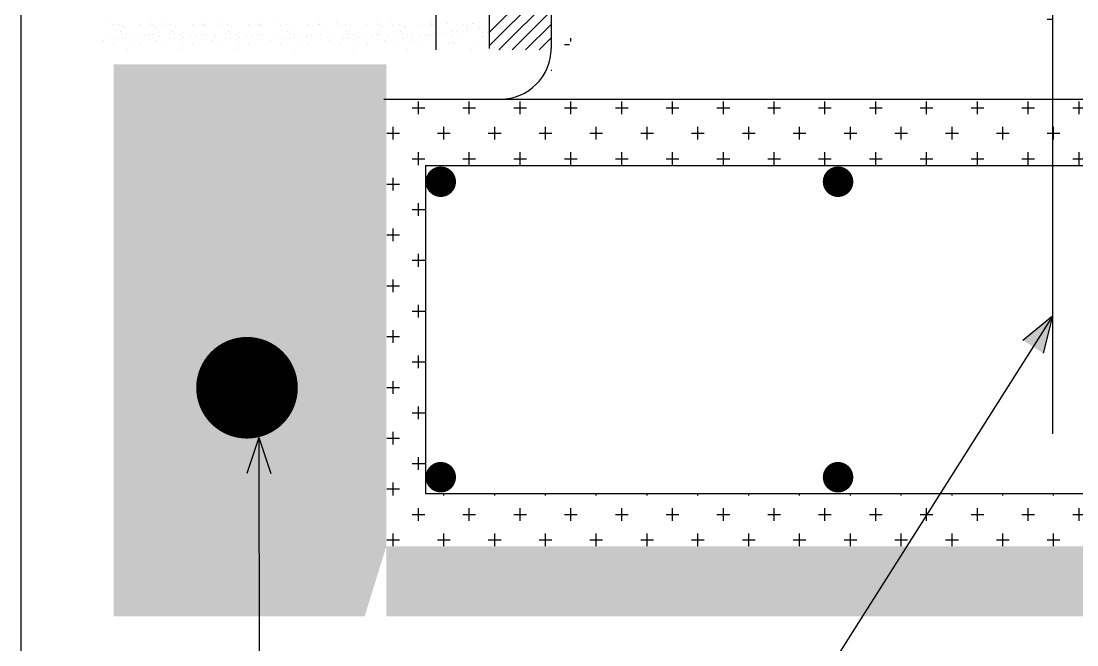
# Model space of a CAD drawing. Header units: millimetres. Extents: x 1052 to 8611, y 971 to 4548.
# Drawn here: x 2651.3 to 2820.6, y 1865.4 to 1965.4 of the extents above; entities that cross this region are included whole.
import ezdxf

# ---------------------------------------------------------------- set-up
doc = ezdxf.new("R2010")
doc.units = ezdxf.units.MM
doc.linetypes.add('DASHED', pattern=[19.05, 12.7, -6.35])
doc.linetypes.add('SOLID_LINE', pattern=[0])
for name, color, linetype in [('AHAT', 3, 'Continuous'), ('KIRMIM', 1, 'Continuous'), ('MIMARI', 2, 'SOLID_LINE'), ('YAZI', 8, 'Continuous')]:
    doc.layers.add(name, color=color, linetype=linetype)

msp = doc.modelspace()

# ---------------------------------------------------------------- hatches: boundary and pattern name
at = {"layer": 'AHAT', "linetype": 'Continuous'}
h = msp.add_hatch(dxfattribs=at)
h.set_pattern_fill('AR-SAND,_I', color=256, scale=8.148699, style=2)
h.set_pattern_definition([(37.5, (-3756.077, -631.67), (-0.513314, 15.701106), [0, -12.386022, 0, -13.852788, 0, -13.241635]), (7.5, (-3756.077, -631.67), (14.42138, 22.99682), [0, -6.681933, 0, -11.163717, 0, -4.278067]), (327.5, (-3766.1, -631.67), (25.376204, 0.046114), [0, -4.07435, 0, -14.667658, 0, -19.149442]), (317.5, (-3766.1, -631.67), (24.49602, 7.151914), [0, -2.037175, 0, -9.615464, 0, -11.000743])])
edge = h.paths.add_edge_path()
edge.add_line((2717.821, 1960.779), (2726.354, 1960.779))
edge.add_line((2709.47, 1970.526), (2709.47, 1960.779))
edge.add_line((2709.47, 1970.526), (2717.821, 1970.526))
edge.add_line((2717.821, 2145.427), (2726.354, 2145.427))
edge.add_line((2709.47, 1960.779), (2717.821, 1960.779))
edge.add_line((2717.821, 2145.427), (2717.821, 1960.779))
edge.add_line((2726.354, 2145.427), (2726.354, 1961.007))
at = {"layer": 'KIRMIM', "linetype": 'Continuous'}
h = msp.add_hatch(dxfattribs=at)
h.set_pattern_fill('CROSS,_I', color=256, scale=16.297397, style=2)
h.set_pattern_definition([(0, (-3756.0773, -637.8277), (4.0743493, 4.0743493), [2.0371747, -6.111524]), (90, (-3755.0587, -638.8463), (-4.0743493, 4.0743493), [2.0371747, -6.111524])])
edge = h.paths.add_edge_path()
edge.add_line((2816.667, 2139.27), (2816.667, 1959.386))
edge.add_line((2736.29, 2139.27), (2736.29, 1954.85))
h = msp.add_hatch(dxfattribs=at)
h.set_pattern_fill('AR-CONC,_I', color=256, scale=1.62974, style=2)
h.set_pattern_definition([(50, (-3756.077, -656.332), (11.689474, -1.022696), [1.222305, -13.445353]), (355, (-3756.077, -656.332), (-2.261286, 12.258774), [0.977844, -10.756282]), (100.4514, (-3755.103, -656.417), (9.428197, 11.23607), [1.0388, -11.426792]), (46.1842, (-3756.077, -653.072), (17.39325, -2.69753), [1.833457, -20.16803]), (96.6356, (-3754.628, -653.297), (15.23257, 15.875586), [1.5582, -17.140185]), (351.1842, (-3756.077, -653.072), (15.232557, 15.8756), [1.466766, -16.134423]), (21, (-3754.448, -653.887), (9.728031, -6.56164), [1.222305, -13.445353]), (326, (-3754.448, -653.887), (3.965407, 11.818058), [0.977844, -10.756282]), (71.4514, (-3753.637, -654.434), (13.693442, 5.256408), [1.0388, -11.426792]), (37.5, (-3756.0773, -656.3317), (0.198174, 5.4253034), [0, -10.625903, 0, -10.919256, 0, -10.7970257]), (7.5, (-3756.0773, -656.3317), (4.2873488, 6.4278844), [0, -6.225606, 0, -10.381442, 0, -4.115093]), (327.5, (-3759.7116, -656.3317), (8.6999163, -0.3675857), [0, -4.074349, 0, -12.71197, 0, -16.867806]), (317.5, (-3761.341, -656.332), (9.504417, 1.631451), [0, -5.296654, 0, -8.442052, 0, -11.978587])])
edge = h.paths.add_edge_path()
edge.add_line((2709.871, 1869.91), (2666.154, 1869.91))
edge.add_line((2666.154, 1869.91), (2666.154, 1958.466))
edge.add_line((2666.154, 1958.466), (2709.871, 1958.466))
edge.add_line((2709.871, 1958.466), (2709.871, 1881.184))
edge.add_line((2706.374, 1869.91), (2987.989, 1869.91))
edge.add_line((2987.989, 1869.91), (2987.989, 1881.184))
edge.add_line((2987.989, 1881.184), (2709.871, 1881.184))
h = msp.add_hatch(dxfattribs=at)
h.set_pattern_fill('CROSS,_I', color=256, scale=16.297397, style=2)
h.set_pattern_definition([(0, (-3756.0773, -631.6706), (4.0743493, 4.0743493), [2.0371747, -6.111524]), (90, (-3755.0587, -632.6892), (-4.0743493, 4.0743493), [2.0371747, -6.111524])])
h.paths.add_polyline_path([(2709.47, 1952.859), (2988.633, 1952.859), (2988.633, 1881.07), (2709.47, 1881.07)])
edge = h.paths.add_edge_path()
edge.add_line((2716.161, 1942.225), (2989.119, 1942.225))
edge.add_line((2716.161, 1942.225), (2716.161, 1889.647))
edge.add_line((2716.161, 1889.647), (2989.119, 1889.647))
at = {"layer": 'MIMARI', "linetype": 'Continuous'}
for points in [[(2815.202, 1912.133), (2811.951, 1914.192), (2816.667, 1918.042)], [(2691.353, 1892.83), (2687.504, 1892.83), (2689.429, 1898.606)]]:
    msp.add_hatch(color=256, dxfattribs=at).paths.add_polyline_path(points)

# ---------------------------------------------------------------- linework, layer by layer
at = {"layer": 'AHAT', "linetype": 'Continuous'}
for p, q in [((2816.667, 2097.984), (2816.667, 1899.175)), ((2716.161, 1942.225), (2716.161, 1889.647)), ((2716.161, 1942.225), (2989.119, 1942.225)), ((2716.161, 1889.647), (2989.119, 1889.647))]:
    msp.add_line(p, q, dxfattribs=at)
for points, const_width in [([(2717.368, 1939.627, 1), (2719.812, 1939.627, 1)], 2.445), ([(2781.077, 1939.627, 1), (2783.522, 1939.627, 1)], 2.445), ([(2683.447, 1906.589, 1), (2691.595, 1906.589, 1)], 8.149), ([(2717.368, 1892.245, -1), (2719.812, 1892.245, -1)], 2.445), ([(2781.077, 1892.245, -1), (2783.522, 1892.245, -1)], 2.445)]:
    msp.add_lwpolyline(points, format="xyb", close=True, dxfattribs=dict(at, const_width=const_width))
at = {"layer": 'KIRMIM', "linetype": 'DASHED', "ltscale": 100}
for p, q in [((2717.821, 2136.804), (2717.821, 1960.779)), ((2726.354, 2136.804), (2726.354, 1961.007))]:
    msp.add_line(p, q, dxfattribs=at)
at = {"layer": 'MIMARI', "linetype": 'DASHED', "ltscale": 100}
for p, q in [((2736.29, 2136.804), (2736.29, 1961.007)), ((2709.47, 1952.859), (2988.633, 1952.859))]:
    msp.add_line(p, q, dxfattribs=at)
at = {"layer": 'MIMARI', "linetype": 'Continuous'}
for p, q in [((2726.354, 1963.572), (2736.29, 1973.508)), ((2726.354, 1961.411), (2736.29, 1971.347)), ((2727.883, 1960.779), (2736.29, 1969.186)), ((2730.044, 1960.779), (2736.29, 1967.026)), ((2665.539, 1965.221), (2665.539, 1965.221)), ((2665.975, 1964.746), (2665.975, 1964.746)), ((2666.973, 1964.896), (2666.973, 1964.896)), ((2667.66, 1964.458), (2667.66, 1964.458)), ((2670.376, 1964.904), (2670.376, 1964.904)), ((2672.048, 1964.905), (2672.048, 1964.905)), ((2672.06, 1965.165), (2672.06, 1965.165)), ((2672.361, 1964.89), (2672.361, 1964.89)), ((2672.735, 1964.467), (2672.735, 1964.467)), ((2673.893, 1965.221), (2673.893, 1965.221)), ((2674.328, 1964.746), (2674.328, 1964.746)), ((2675.327, 1964.896), (2675.327, 1964.896)), ((2676.014, 1964.458), (2676.014, 1964.458)), ((2678.73, 1964.904), (2678.73, 1964.904)), ((2680.402, 1964.905), (2680.402, 1964.905)), ((2680.414, 1965.165), (2680.414, 1965.165)), ((2680.714, 1964.89), (2680.714, 1964.89)), ((2681.089, 1964.467), (2681.089, 1964.467)), ((2682.881, 1965.221), (2682.881, 1965.221)), ((2683.317, 1964.746), (2683.317, 1964.746)), ((2684.315, 1964.896), (2684.315, 1964.896)), ((2685.002, 1964.458), (2685.002, 1964.458)), ((2687.718, 1964.904), (2687.718, 1964.904)), ((2689.39, 1964.905), (2689.39, 1964.905)), ((2689.402, 1965.165), (2689.402, 1965.165)), ((2689.703, 1964.89), (2689.703, 1964.89)), ((2690.077, 1964.467), (2690.077, 1964.467)), ((2692.398, 1965.221), (2692.398, 1965.221)), ((2692.834, 1964.746), (2692.834, 1964.746)), ((2693.832, 1964.896), (2693.832, 1964.896)), ((2694.519, 1964.458), (2694.519, 1964.458)), ((2697.235, 1964.904), (2697.235, 1964.904)), ((2698.907, 1964.905), (2698.907, 1964.905)), ((2698.919, 1965.165), (2698.919, 1965.165)), ((2699.22, 1964.89), (2699.22, 1964.89)), ((2699.594, 1964.467), (2699.594, 1964.467)), ((2701.915, 1965.221), (2701.915, 1965.221)), ((2702.35, 1964.746), (2702.35, 1964.746)), ((2703.349, 1964.896), (2703.349, 1964.896)), ((2704.036, 1964.458), (2704.036, 1964.458)), ((2706.752, 1964.904), (2706.752, 1964.904)), ((2708.424, 1964.905), (2708.424, 1964.905)), ((2708.436, 1965.165), (2708.436, 1965.165)), ((2708.737, 1964.89), (2708.737, 1964.89)), ((2709.111, 1964.467), (2709.111, 1964.467)), ((2710.586, 1965.221), (2710.586, 1965.221)), ((2711.021, 1964.746), (2711.021, 1964.746)), ((2712.02, 1964.896), (2712.02, 1964.896)), ((2712.707, 1964.458), (2712.707, 1964.458)), ((2715.423, 1964.904), (2715.423, 1964.904)), ((2717.095, 1964.905), (2717.095, 1964.905)), ((2717.107, 1965.165), (2717.107, 1965.165)), ((2717.408, 1964.89), (2717.408, 1964.89)), ((2717.782, 1964.467), (2717.782, 1964.467)), ((2719.689, 1964.959), (2719.689, 1964.959)), ((2722.17, 1964.914), (2722.17, 1964.914)), ((2722.655, 1963.983), (2722.655, 1963.983)), ((2722.857, 1964.477), (2722.857, 1964.477)), ((2723.725, 1965.021), (2723.725, 1965.021)), ((2723.858, 1964.939), (2723.858, 1964.939)), ((2724.868, 1964.274), (2724.868, 1964.274)), ((2725.717, 1964.386), (2725.717, 1964.386)), ((2728.334, 1964.471), (2728.334, 1964.471)), ((2730.494, 1964.471), (2730.494, 1964.471)), ((2732.204, 1960.779), (2736.29, 1964.865)), ((2732.655, 1964.471), (2732.655, 1964.471)), ((2734.816, 1964.471), (2734.816, 1964.471)), ((2664.447, 1962.25), (2664.447, 1962.25)), ((2665.059, 1962.873), (2665.059, 1962.873)), ((2666.661, 1962.541), (2666.661, 1962.541)), ((2667.161, 1963.735), (2667.161, 1963.735)), ((2667.461, 1963.459), (2667.461, 1963.459)), ((2667.509, 1962.653), (2667.509, 1962.653)), ((2668.275, 1963.292), (2668.275, 1963.292)), ((2668.834, 1962.827), (2668.834, 1962.827)), ((2670.134, 1962.882), (2670.134, 1962.882)), ((2671.048, 1963.119), (2671.048, 1963.119)), ((2671.896, 1963.231), (2671.896, 1963.231)), ((2672.444, 1963.272), (2672.444, 1963.272)), ((2672.801, 1962.25), (2672.801, 1962.25)), ((2673.413, 1962.873), (2673.413, 1962.873)), ((2675.015, 1962.541), (2675.015, 1962.541)), ((2675.515, 1963.735), (2675.515, 1963.735)), ((2675.815, 1963.459), (2675.815, 1963.459)), ((2675.863, 1962.653), (2675.863, 1962.653)), ((2676.629, 1963.292), (2676.629, 1963.292)), ((2677.188, 1962.827), (2677.188, 1962.827)), ((2678.488, 1962.882), (2678.488, 1962.882)), ((2679.401, 1963.119), (2679.401, 1963.119)), ((2680.25, 1963.231), (2680.25, 1963.231)), ((2680.798, 1963.272), (2680.798, 1963.272)), ((2681.789, 1962.25), (2681.789, 1962.25)), ((2682.401, 1962.873), (2682.401, 1962.873)), ((2684.003, 1962.541), (2684.003, 1962.541)), ((2684.503, 1963.735), (2684.503, 1963.735)), ((2684.803, 1963.459), (2684.803, 1963.459)), ((2684.851, 1962.653), (2684.851, 1962.653)), ((2685.617, 1963.292), (2685.617, 1963.292)), ((2686.176, 1962.827), (2686.176, 1962.827)), ((2687.476, 1962.882), (2687.476, 1962.882)), ((2688.39, 1963.119), (2688.39, 1963.119)), ((2689.238, 1963.231), (2689.238, 1963.231)), ((2689.786, 1963.272), (2689.786, 1963.272)), ((2691.306, 1962.25), (2691.306, 1962.25)), ((2691.918, 1962.873), (2691.918, 1962.873)), ((2693.52, 1962.541), (2693.52, 1962.541)), ((2694.02, 1963.735), (2694.02, 1963.735)), ((2694.32, 1963.459), (2694.32, 1963.459)), ((2694.368, 1962.653), (2694.368, 1962.653)), ((2695.134, 1963.292), (2695.134, 1963.292)), ((2695.693, 1962.827), (2695.693, 1962.827)), ((2696.993, 1962.882), (2696.993, 1962.882)), ((2697.907, 1963.119), (2697.907, 1963.119)), ((2698.755, 1963.231), (2698.755, 1963.231)), ((2699.303, 1963.272), (2699.303, 1963.272)), ((2700.823, 1962.25), (2700.823, 1962.25)), ((2701.435, 1962.873), (2701.435, 1962.873)), ((2703.037, 1962.541), (2703.037, 1962.541)), ((2703.537, 1963.735), (2703.537, 1963.735)), ((2703.837, 1963.459), (2703.837, 1963.459)), ((2703.885, 1962.653), (2703.885, 1962.653)), ((2704.651, 1963.292), (2704.651, 1963.292)), ((2705.21, 1962.827), (2705.21, 1962.827)), ((2706.51, 1962.882), (2706.51, 1962.882)), ((2707.424, 1963.119), (2707.424, 1963.119)), ((2708.272, 1963.231), (2708.272, 1963.231)), ((2708.82, 1963.272), (2708.82, 1963.272)), ((2709.494, 1962.25), (2709.494, 1962.25)), ((2710.106, 1962.873), (2710.106, 1962.873)), ((2711.708, 1962.541), (2711.708, 1962.541)), ((2712.208, 1963.735), (2712.208, 1963.735)), ((2712.508, 1963.459), (2712.508, 1963.459)), ((2712.556, 1962.653), (2712.556, 1962.653)), ((2713.322, 1963.292), (2713.322, 1963.292)), ((2713.881, 1962.827), (2713.881, 1962.827)), ((2715.181, 1962.882), (2715.181, 1962.882)), ((2716.095, 1963.119), (2716.095, 1963.119)), ((2716.943, 1963.231), (2716.943, 1963.231)), ((2717.491, 1963.272), (2717.491, 1963.272)), ((2718.268, 1963.405), (2718.268, 1963.405)), ((2718.825, 1963.591), (2718.825, 1963.591)), ((2720.256, 1962.891), (2720.256, 1962.891)), ((2720.481, 1963.696), (2720.481, 1963.696)), ((2721.33, 1963.808), (2721.33, 1963.808)), ((2721.893, 1963.431), (2721.893, 1963.431)), ((2725.332, 1962.9), (2725.332, 1962.9)), ((2725.347, 1963.535), (2725.347, 1963.535)), ((2725.647, 1963.259), (2725.647, 1963.259)), ((2726.159, 1963.485), (2726.159, 1963.485)), ((2727.253, 1963.39), (2727.253, 1963.39)), ((2728.334, 1962.31), (2728.334, 1962.31)), ((2729.414, 1963.39), (2729.414, 1963.39)), ((2730.494, 1962.31), (2730.494, 1962.31)), ((2731.575, 1963.39), (2731.575, 1963.39)), ((2732.655, 1962.31), (2732.655, 1962.31)), ((2733.735, 1963.39), (2733.735, 1963.39)), ((2734.365, 1960.779), (2736.29, 1962.704)), ((2734.816, 1962.31), (2734.816, 1962.31)), ((2735.896, 1963.39), (2735.896, 1963.39)), ((2666.077, 1961.606), (2666.077, 1961.606)), ((2668.289, 1960.815), (2668.289, 1960.815)), ((2668.879, 1962.16), (2668.879, 1962.16)), ((2670.479, 1961.764), (2670.479, 1961.764)), ((2674.431, 1961.606), (2674.431, 1961.606)), ((2676.643, 1960.815), (2676.643, 1960.815)), ((2677.233, 1962.16), (2677.233, 1962.16)), ((2678.833, 1961.764), (2678.833, 1961.764)), ((2683.419, 1961.606), (2683.419, 1961.606)), ((2685.631, 1960.815), (2685.631, 1960.815)), ((2686.221, 1962.16), (2686.221, 1962.16)), ((2687.821, 1961.764), (2687.821, 1961.764)), ((2692.936, 1961.606), (2692.936, 1961.606)), ((2695.148, 1960.815), (2695.148, 1960.815)), ((2695.738, 1962.16), (2695.738, 1962.16)), ((2697.338, 1961.764), (2697.338, 1961.764)), ((2702.453, 1961.606), (2702.453, 1961.606)), ((2704.665, 1960.815), (2704.665, 1960.815)), ((2705.255, 1962.16), (2705.255, 1962.16)), ((2706.855, 1961.764), (2706.855, 1961.764)), ((2711.124, 1961.606), (2711.124, 1961.606)), ((2713.336, 1960.815), (2713.336, 1960.815)), ((2713.926, 1962.16), (2713.926, 1962.16)), ((2715.526, 1961.764), (2715.526, 1961.764)), ((2718.411, 1960.824), (2718.411, 1960.824)), ((2719.792, 1961.819), (2719.792, 1961.819)), ((2720.447, 1962.104), (2720.447, 1962.104)), ((2720.748, 1961.829), (2720.748, 1961.829)), ((2723.486, 1960.833), (2723.486, 1960.833)), ((2723.961, 1961.799), (2723.961, 1961.799)), ((2727.253, 1961.229), (2727.253, 1961.229)), ((2729.414, 1961.229), (2729.414, 1961.229)), ((2731.575, 1961.229), (2731.575, 1961.229)), ((2733.735, 1961.229), (2733.735, 1961.229)), ((2735.896, 1961.229), (2735.896, 1961.229)), ((2816.667, 1918.042), (2779.457, 1859.294)), ((2816.667, 1918.042), (2811.951, 1914.192)), ((2816.667, 1918.042), (2815.202, 1912.133)), ((2689.429, 1898.606), (2687.504, 1892.83)), ((2689.429, 1898.606), (2689.481, 1837.696)), ((2689.429, 1898.606), (2691.353, 1892.83))]:
    msp.add_line(p, q, dxfattribs=at)
at = {"layer": 'MIMARI', "linetype": 'DASHED', "ltscale": 100}
msp.add_arc((2728.142, 1961.007), 8.149, 270, 0, dxfattribs=at)
at = {"layer": 'YAZI'}
msp.add_lwpolyline([(2651.296, 2172.267), (3060.948, 2172.267), (3060.948, 1707.683), (2651.296, 1707.683)], close=True, dxfattribs=at)

doc.saveas('drawing.dxf')
